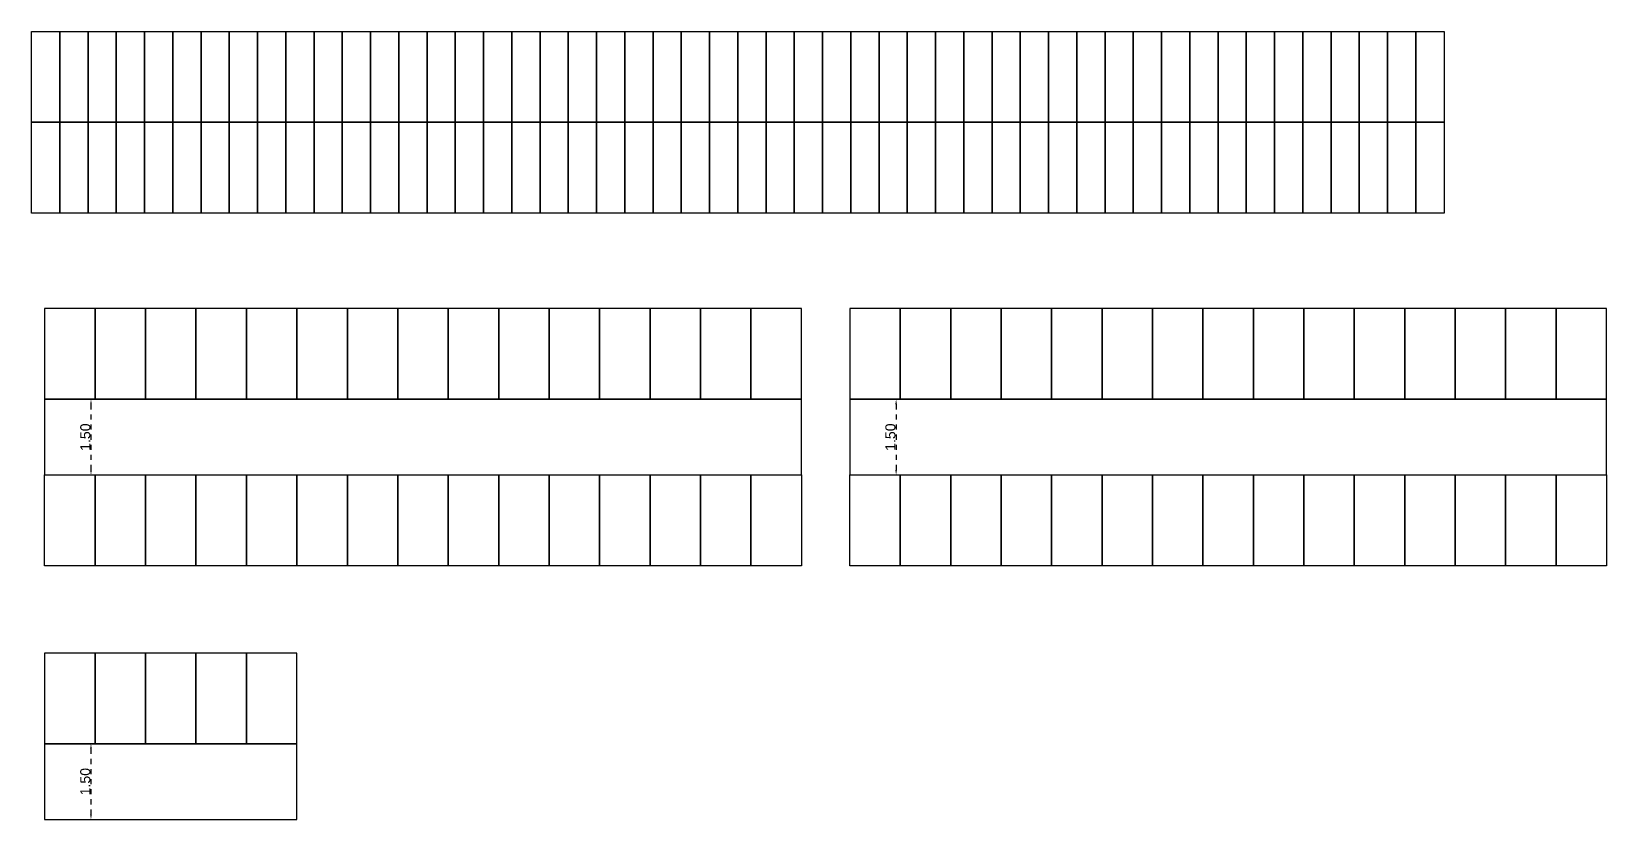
# Model space of a CAD drawing. Header units: metres. Extents: x -1744 to -758, y -4183 to -3914.
# Drawn here: x -1555.07 to -1523.85, y -4025.44 to -4009.81 of the extents above; entities that cross this region are included whole.
import ezdxf

# ---------------------------------------------------------------- set-up
doc = ezdxf.new("R2010")
doc.units = ezdxf.units.M
doc.header["$PDMODE"] = 3
doc.linetypes.add('DOT2', pattern=[0.125, 0, -0.125])
for name, color, linetype in [('CYCLE_PARKING', 250, 'Continuous'), ('TWO_WHEELER_DRIVE_WAY', 6, 'Continuous'), ('TWO_WHEELER_PARKING', 2, 'Continuous')]:
    doc.layers.add(name, color=color, linetype=linetype)
doc.styles.add('CORPORATION', font='arial.ttf')
doc.dimstyles.new('Dim-outter', dxfattribs={"dimtxt": 1, "dimasz": 1, "dimexe": 0, "dimexo": 0, "dimgap": 1, "dimtad": 1, "dimlfac": -1, "dimzin": 3, "dimdsep": 46, "dimtxsty": 'CORPORATION', "dimblk": 'ARCHTICK', "dimcen": 0.125, "dimclrd": 8, "dimclre": 8, "dimclrt": 256, "dimazin": 0, "dimtfac": 0.5, "dimtix": 1, "dimtmove": 2, "dimatfit": 3, "dimfxl": 0, "dimtolj": 1, "dimtzin": 0, "dimarcsym": 0})

# ---------------------------------------------------------------- blocks, each defined once
blk = doc.blocks.new('*D587')
at = {"layer": 'DEFPOINTS', "color": 0, "ltscale": 0.1}
for p in [(-1554.81, -4017.107), (-1554.81, -4018.607), (-1553.891, -4018.607)]:
    blk.add_point(p, dxfattribs=at)
at = {"layer": 'TWO_WHEELER_DRIVE_WAY', "linetype": 'DOT2', "lineweight": -2, "ltscale": 0.1}
for p, q in [((-1554.81, -4017.107), (-1553.891, -4017.107)), ((-1553.891, -4017.207), (-1553.891, -4018.507)), ((-1554.81, -4018.607), (-1553.891, -4018.607))]:
    blk.add_line(p, q, dxfattribs=at)
at = {"layer": 'TWO_WHEELER_DRIVE_WAY', "ltscale": 0.1}
for points in [[(-1553.908, -4017.207), (-1553.875, -4017.207), (-1553.891, -4017.107)], [(-1553.908, -4018.507), (-1553.875, -4018.507), (-1553.891, -4018.607)]]:
    blk.add_solid(points, dxfattribs=at)
at = {"layer": 'TWO_WHEELER_DRIVE_WAY', "ltscale": 0.1, "insert": (-1554.003, -4017.857), "char_height": 0.2, "attachment_point": 5, "rotation": 90, "style": 'CORPORATION'}
blk.add_mtext('\\A1;1.50', dxfattribs=at)
blk = doc.blocks.new('*D588')
at = {"layer": 'DEFPOINTS', "color": 0, "ltscale": 0.1}
for p in [(-1538.851, -4017.107), (-1538.851, -4018.607), (-1537.932, -4018.607)]:
    blk.add_point(p, dxfattribs=at)
at = {"layer": 'TWO_WHEELER_DRIVE_WAY', "linetype": 'DOT2', "lineweight": -2, "ltscale": 0.1}
for p, q in [((-1538.851, -4017.107), (-1537.932, -4017.107)), ((-1537.932, -4017.207), (-1537.932, -4018.507)), ((-1538.851, -4018.607), (-1537.932, -4018.607))]:
    blk.add_line(p, q, dxfattribs=at)
at = {"layer": 'TWO_WHEELER_DRIVE_WAY', "ltscale": 0.1}
for points in [[(-1537.949, -4017.207), (-1537.915, -4017.207), (-1537.932, -4017.107)], [(-1537.949, -4018.507), (-1537.915, -4018.507), (-1537.932, -4018.607)]]:
    blk.add_solid(points, dxfattribs=at)
at = {"layer": 'TWO_WHEELER_DRIVE_WAY', "ltscale": 0.1, "insert": (-1538.044, -4017.857), "char_height": 0.2, "attachment_point": 5, "rotation": 90, "style": 'CORPORATION'}
blk.add_mtext('\\A1;1.50', dxfattribs=at)
blk = doc.blocks.new('*D572')
at = {"layer": 'DEFPOINTS', "color": 0, "ltscale": 0.1}
for p in [(-1554.81, -4023.937), (-1554.81, -4025.437), (-1553.891, -4025.437)]:
    blk.add_point(p, dxfattribs=at)
at = {"layer": 'TWO_WHEELER_DRIVE_WAY', "linetype": 'DOT2', "lineweight": -2, "ltscale": 0.1}
for p, q in [((-1554.81, -4023.937), (-1553.891, -4023.937)), ((-1553.891, -4024.037), (-1553.891, -4025.337)), ((-1554.81, -4025.437), (-1553.891, -4025.437))]:
    blk.add_line(p, q, dxfattribs=at)
at = {"layer": 'TWO_WHEELER_DRIVE_WAY', "ltscale": 0.1}
for points in [[(-1553.908, -4024.037), (-1553.875, -4024.037), (-1553.891, -4023.937)], [(-1553.908, -4025.337), (-1553.875, -4025.337), (-1553.891, -4025.437)]]:
    blk.add_solid(points, dxfattribs=at)
at = {"layer": 'TWO_WHEELER_DRIVE_WAY', "ltscale": 0.1, "insert": (-1554.003, -4024.687), "char_height": 0.2, "attachment_point": 5, "rotation": 90, "style": 'CORPORATION'}
blk.add_mtext('\\A1;1.50', dxfattribs=at)

msp = doc.modelspace()

# ---------------------------------------------------------------- linework, layer by layer
at = {"layer": 'CYCLE_PARKING', "color": 250}
for points in [[(-1554.51037, -4011.61487), (-1555.07037, -4011.61487), (-1555.07037, -4009.81487), (-1554.51037, -4009.81487)], [(-1553.95037, -4011.61487), (-1554.51037, -4011.61487), (-1554.51037, -4009.81487), (-1553.95037, -4009.81487)], [(-1553.39037, -4011.61487), (-1553.95037, -4011.61487), (-1553.95037, -4009.81487), (-1553.39037, -4009.81487)], [(-1552.83037, -4011.61487), (-1553.39037, -4011.61487), (-1553.39037, -4009.81487), (-1552.83037, -4009.81487)], [(-1552.27037, -4011.61487), (-1552.83037, -4011.61487), (-1552.83037, -4009.81487), (-1552.27037, -4009.81487)], [(-1551.71037, -4011.61487), (-1552.27037, -4011.61487), (-1552.27037, -4009.81487), (-1551.71037, -4009.81487)], [(-1551.15037, -4011.61487), (-1551.71037, -4011.61487), (-1551.71037, -4009.81487), (-1551.15037, -4009.81487)], [(-1550.59037, -4011.61487), (-1551.15037, -4011.61487), (-1551.15037, -4009.81487), (-1550.59037, -4009.81487)], [(-1550.03037, -4011.61487), (-1550.59037, -4011.61487), (-1550.59037, -4009.81487), (-1550.03037, -4009.81487)], [(-1549.47037, -4011.61487), (-1550.03037, -4011.61487), (-1550.03037, -4009.81487), (-1549.47037, -4009.81487)], [(-1548.91037, -4011.61487), (-1549.47037, -4011.61487), (-1549.47037, -4009.81487), (-1548.91037, -4009.81487)], [(-1548.35037, -4011.61487), (-1548.91037, -4011.61487), (-1548.91037, -4009.81487), (-1548.35037, -4009.81487)], [(-1547.79037, -4011.61487), (-1548.35037, -4011.61487), (-1548.35037, -4009.81487), (-1547.79037, -4009.81487)], [(-1547.23037, -4011.61487), (-1547.79037, -4011.61487), (-1547.79037, -4009.81487), (-1547.23037, -4009.81487)], [(-1546.67037, -4011.61487), (-1547.23037, -4011.61487), (-1547.23037, -4009.81487), (-1546.67037, -4009.81487)], [(-1546.11037, -4011.61487), (-1546.67037, -4011.61487), (-1546.67037, -4009.81487), (-1546.11037, -4009.81487)], [(-1545.55037, -4011.61487), (-1546.11037, -4011.61487), (-1546.11037, -4009.81487), (-1545.55037, -4009.81487)], [(-1544.99037, -4011.61487), (-1545.55037, -4011.61487), (-1545.55037, -4009.81487), (-1544.99037, -4009.81487)], [(-1544.43037, -4011.61487), (-1544.99037, -4011.61487), (-1544.99037, -4009.81487), (-1544.43037, -4009.81487)], [(-1543.87037, -4011.61487), (-1544.43037, -4011.61487), (-1544.43037, -4009.81487), (-1543.87037, -4009.81487)], [(-1543.31037, -4011.61487), (-1543.87037, -4011.61487), (-1543.87037, -4009.81487), (-1543.31037, -4009.81487)], [(-1542.75037, -4011.61487), (-1543.31037, -4011.61487), (-1543.31037, -4009.81487), (-1542.75037, -4009.81487)], [(-1542.19037, -4011.61487), (-1542.75037, -4011.61487), (-1542.75037, -4009.81487), (-1542.19037, -4009.81487)], [(-1541.63037, -4011.61487), (-1542.19037, -4011.61487), (-1542.19037, -4009.81487), (-1541.63037, -4009.81487)], [(-1541.07037, -4011.61487), (-1541.63037, -4011.61487), (-1541.63037, -4009.81487), (-1541.07037, -4009.81487)], [(-1540.51037, -4011.61487), (-1541.07037, -4011.61487), (-1541.07037, -4009.81487), (-1540.51037, -4009.81487)], [(-1539.95037, -4011.61487), (-1540.51037, -4011.61487), (-1540.51037, -4009.81487), (-1539.95037, -4009.81487)], [(-1539.39037, -4011.61487), (-1539.95037, -4011.61487), (-1539.95037, -4009.81487), (-1539.39037, -4009.81487)], [(-1538.83037, -4011.61487), (-1539.39037, -4011.61487), (-1539.39037, -4009.81487), (-1538.83037, -4009.81487)], [(-1538.27037, -4011.61487), (-1538.83037, -4011.61487), (-1538.83037, -4009.81487), (-1538.27037, -4009.81487)], [(-1537.71037, -4011.61487), (-1538.27037, -4011.61487), (-1538.27037, -4009.81487), (-1537.71037, -4009.81487)], [(-1537.15037, -4011.61487), (-1537.71037, -4011.61487), (-1537.71037, -4009.81487), (-1537.15037, -4009.81487)], [(-1536.59037, -4011.61487), (-1537.15037, -4011.61487), (-1537.15037, -4009.81487), (-1536.59037, -4009.81487)], [(-1536.03037, -4011.61487), (-1536.59037, -4011.61487), (-1536.59037, -4009.81487), (-1536.03037, -4009.81487)], [(-1535.47037, -4011.61487), (-1536.03037, -4011.61487), (-1536.03037, -4009.81487), (-1535.47037, -4009.81487)], [(-1534.91037, -4011.61487), (-1535.47037, -4011.61487), (-1535.47037, -4009.81487), (-1534.91037, -4009.81487)], [(-1534.35037, -4011.61487), (-1534.91037, -4011.61487), (-1534.91037, -4009.81487), (-1534.35037, -4009.81487)], [(-1533.79037, -4011.61487), (-1534.35037, -4011.61487), (-1534.35037, -4009.81487), (-1533.79037, -4009.81487)], [(-1533.23037, -4011.61487), (-1533.79037, -4011.61487), (-1533.79037, -4009.81487), (-1533.23037, -4009.81487)], [(-1532.67037, -4011.61487), (-1533.23037, -4011.61487), (-1533.23037, -4009.81487), (-1532.67037, -4009.81487)], [(-1532.11037, -4011.61487), (-1532.67037, -4011.61487), (-1532.67037, -4009.81487), (-1532.11037, -4009.81487)], [(-1531.55037, -4011.61487), (-1532.11037, -4011.61487), (-1532.11037, -4009.81487), (-1531.55037, -4009.81487)], [(-1530.99037, -4011.61487), (-1531.55037, -4011.61487), (-1531.55037, -4009.81487), (-1530.99037, -4009.81487)], [(-1530.43037, -4011.61487), (-1530.99037, -4011.61487), (-1530.99037, -4009.81487), (-1530.43037, -4009.81487)], [(-1529.87037, -4011.61487), (-1530.43037, -4011.61487), (-1530.43037, -4009.81487), (-1529.87037, -4009.81487)], [(-1529.31037, -4011.61487), (-1529.87037, -4011.61487), (-1529.87037, -4009.81487), (-1529.31037, -4009.81487)], [(-1528.75037, -4011.61487), (-1529.31037, -4011.61487), (-1529.31037, -4009.81487), (-1528.75037, -4009.81487)], [(-1528.19037, -4011.61487), (-1528.75037, -4011.61487), (-1528.75037, -4009.81487), (-1528.19037, -4009.81487)], [(-1527.63037, -4011.61487), (-1528.19037, -4011.61487), (-1528.19037, -4009.81487), (-1527.63037, -4009.81487)], [(-1527.07037, -4011.61487), (-1527.63037, -4011.61487), (-1527.63037, -4009.81487), (-1527.07037, -4009.81487)], [(-1554.51037, -4013.41487), (-1555.07037, -4013.41487), (-1555.07037, -4011.61487), (-1554.51037, -4011.61487)], [(-1553.95037, -4013.41487), (-1554.51037, -4013.41487), (-1554.51037, -4011.61487), (-1553.95037, -4011.61487)], [(-1553.39037, -4013.41487), (-1553.95037, -4013.41487), (-1553.95037, -4011.61487), (-1553.39037, -4011.61487)], [(-1552.83037, -4013.41487), (-1553.39037, -4013.41487), (-1553.39037, -4011.61487), (-1552.83037, -4011.61487)], [(-1552.27037, -4013.41487), (-1552.83037, -4013.41487), (-1552.83037, -4011.61487), (-1552.27037, -4011.61487)], [(-1551.71037, -4013.41487), (-1552.27037, -4013.41487), (-1552.27037, -4011.61487), (-1551.71037, -4011.61487)], [(-1551.15037, -4013.41487), (-1551.71037, -4013.41487), (-1551.71037, -4011.61487), (-1551.15037, -4011.61487)], [(-1550.59037, -4013.41487), (-1551.15037, -4013.41487), (-1551.15037, -4011.61487), (-1550.59037, -4011.61487)], [(-1550.03037, -4013.41487), (-1550.59037, -4013.41487), (-1550.59037, -4011.61487), (-1550.03037, -4011.61487)], [(-1549.47037, -4013.41487), (-1550.03037, -4013.41487), (-1550.03037, -4011.61487), (-1549.47037, -4011.61487)], [(-1548.91037, -4013.41487), (-1549.47037, -4013.41487), (-1549.47037, -4011.61487), (-1548.91037, -4011.61487)], [(-1548.35037, -4013.41487), (-1548.91037, -4013.41487), (-1548.91037, -4011.61487), (-1548.35037, -4011.61487)], [(-1547.79037, -4013.41487), (-1548.35037, -4013.41487), (-1548.35037, -4011.61487), (-1547.79037, -4011.61487)], [(-1547.23037, -4013.41487), (-1547.79037, -4013.41487), (-1547.79037, -4011.61487), (-1547.23037, -4011.61487)], [(-1546.67037, -4013.41487), (-1547.23037, -4013.41487), (-1547.23037, -4011.61487), (-1546.67037, -4011.61487)], [(-1546.11037, -4013.41487), (-1546.67037, -4013.41487), (-1546.67037, -4011.61487), (-1546.11037, -4011.61487)], [(-1545.55037, -4013.41487), (-1546.11037, -4013.41487), (-1546.11037, -4011.61487), (-1545.55037, -4011.61487)], [(-1544.99037, -4013.41487), (-1545.55037, -4013.41487), (-1545.55037, -4011.61487), (-1544.99037, -4011.61487)], [(-1544.43037, -4013.41487), (-1544.99037, -4013.41487), (-1544.99037, -4011.61487), (-1544.43037, -4011.61487)], [(-1543.87037, -4013.41487), (-1544.43037, -4013.41487), (-1544.43037, -4011.61487), (-1543.87037, -4011.61487)], [(-1543.31037, -4013.41487), (-1543.87037, -4013.41487), (-1543.87037, -4011.61487), (-1543.31037, -4011.61487)], [(-1542.75037, -4013.41487), (-1543.31037, -4013.41487), (-1543.31037, -4011.61487), (-1542.75037, -4011.61487)], [(-1542.19037, -4013.41487), (-1542.75037, -4013.41487), (-1542.75037, -4011.61487), (-1542.19037, -4011.61487)], [(-1541.63037, -4013.41487), (-1542.19037, -4013.41487), (-1542.19037, -4011.61487), (-1541.63037, -4011.61487)], [(-1541.07037, -4013.41487), (-1541.63037, -4013.41487), (-1541.63037, -4011.61487), (-1541.07037, -4011.61487)], [(-1540.51037, -4013.41487), (-1541.07037, -4013.41487), (-1541.07037, -4011.61487), (-1540.51037, -4011.61487)], [(-1539.95037, -4013.41487), (-1540.51037, -4013.41487), (-1540.51037, -4011.61487), (-1539.95037, -4011.61487)], [(-1539.39037, -4013.41487), (-1539.95037, -4013.41487), (-1539.95037, -4011.61487), (-1539.39037, -4011.61487)], [(-1538.83037, -4013.41487), (-1539.39037, -4013.41487), (-1539.39037, -4011.61487), (-1538.83037, -4011.61487)], [(-1538.27037, -4013.41487), (-1538.83037, -4013.41487), (-1538.83037, -4011.61487), (-1538.27037, -4011.61487)], [(-1537.71037, -4013.41487), (-1538.27037, -4013.41487), (-1538.27037, -4011.61487), (-1537.71037, -4011.61487)], [(-1537.15037, -4013.41487), (-1537.71037, -4013.41487), (-1537.71037, -4011.61487), (-1537.15037, -4011.61487)], [(-1536.59037, -4013.41487), (-1537.15037, -4013.41487), (-1537.15037, -4011.61487), (-1536.59037, -4011.61487)], [(-1536.03037, -4013.41487), (-1536.59037, -4013.41487), (-1536.59037, -4011.61487), (-1536.03037, -4011.61487)], [(-1535.47037, -4013.41487), (-1536.03037, -4013.41487), (-1536.03037, -4011.61487), (-1535.47037, -4011.61487)], [(-1534.91037, -4013.41487), (-1535.47037, -4013.41487), (-1535.47037, -4011.61487), (-1534.91037, -4011.61487)], [(-1534.35037, -4013.41487), (-1534.91037, -4013.41487), (-1534.91037, -4011.61487), (-1534.35037, -4011.61487)], [(-1533.79037, -4013.41487), (-1534.35037, -4013.41487), (-1534.35037, -4011.61487), (-1533.79037, -4011.61487)], [(-1533.23037, -4013.41487), (-1533.79037, -4013.41487), (-1533.79037, -4011.61487), (-1533.23037, -4011.61487)], [(-1532.67037, -4013.41487), (-1533.23037, -4013.41487), (-1533.23037, -4011.61487), (-1532.67037, -4011.61487)], [(-1532.11037, -4013.41487), (-1532.67037, -4013.41487), (-1532.67037, -4011.61487), (-1532.11037, -4011.61487)], [(-1531.55037, -4013.41487), (-1532.11037, -4013.41487), (-1532.11037, -4011.61487), (-1531.55037, -4011.61487)], [(-1530.99037, -4013.41487), (-1531.55037, -4013.41487), (-1531.55037, -4011.61487), (-1530.99037, -4011.61487)], [(-1530.43037, -4013.41487), (-1530.99037, -4013.41487), (-1530.99037, -4011.61487), (-1530.43037, -4011.61487)], [(-1529.87037, -4013.41487), (-1530.43037, -4013.41487), (-1530.43037, -4011.61487), (-1529.87037, -4011.61487)], [(-1529.31037, -4013.41487), (-1529.87037, -4013.41487), (-1529.87037, -4011.61487), (-1529.31037, -4011.61487)], [(-1528.75037, -4013.41487), (-1529.31037, -4013.41487), (-1529.31037, -4011.61487), (-1528.75037, -4011.61487)], [(-1528.19037, -4013.41487), (-1528.75037, -4013.41487), (-1528.75037, -4011.61487), (-1528.19037, -4011.61487)], [(-1527.63037, -4013.41487), (-1528.19037, -4013.41487), (-1528.19037, -4011.61487), (-1527.63037, -4011.61487)], [(-1527.07037, -4013.41487), (-1527.63037, -4013.41487), (-1527.63037, -4011.61487), (-1527.07037, -4011.61487)]]:
    msp.add_lwpolyline(points, close=True, dxfattribs=at)
at = {"layer": 'TWO_WHEELER_DRIVE_WAY', "color": 6}
for points in [[(-1554.80973, -4018.60713), (-1539.80973, -4018.60713), (-1539.80973, -4017.10713), (-1554.80973, -4017.10713)], [(-1538.85054, -4018.60713), (-1523.85054, -4018.60713), (-1523.85054, -4017.10713), (-1538.85054, -4017.10713)], [(-1554.80973, -4025.43738), (-1549.80973, -4025.43738), (-1549.80973, -4023.93738), (-1554.80973, -4023.93738)]]:
    msp.add_lwpolyline(points, close=True, dxfattribs=at)
at = {"layer": 'TWO_WHEELER_PARKING', "color": 2}
for points in [[(-1554.80973, -4017.10713), (-1553.80973, -4017.10713), (-1553.80973, -4015.30713), (-1554.80973, -4015.30713)], [(-1553.80973, -4017.10713), (-1552.80973, -4017.10713), (-1552.80973, -4015.30713), (-1553.80973, -4015.30713)], [(-1552.80973, -4017.10713), (-1551.80973, -4017.10713), (-1551.80973, -4015.30713), (-1552.80973, -4015.30713)], [(-1551.80973, -4017.10713), (-1550.80973, -4017.10713), (-1550.80973, -4015.30713), (-1551.80973, -4015.30713)], [(-1550.80973, -4017.10713), (-1549.80973, -4017.10713), (-1549.80973, -4015.30713), (-1550.80973, -4015.30713)], [(-1549.80973, -4017.10713), (-1548.80973, -4017.10713), (-1548.80973, -4015.30713), (-1549.80973, -4015.30713)], [(-1548.80973, -4017.10713), (-1547.80973, -4017.10713), (-1547.80973, -4015.30713), (-1548.80973, -4015.30713)], [(-1547.80973, -4017.10713), (-1546.80973, -4017.10713), (-1546.80973, -4015.30713), (-1547.80973, -4015.30713)], [(-1546.80973, -4017.10713), (-1545.80973, -4017.10713), (-1545.80973, -4015.30713), (-1546.80973, -4015.30713)], [(-1545.80973, -4017.10713), (-1544.80973, -4017.10713), (-1544.80973, -4015.30713), (-1545.80973, -4015.30713)], [(-1544.80973, -4017.10713), (-1543.80973, -4017.10713), (-1543.80973, -4015.30713), (-1544.80973, -4015.30713)], [(-1543.80973, -4017.10713), (-1542.80973, -4017.10713), (-1542.80973, -4015.30713), (-1543.80973, -4015.30713)], [(-1542.80973, -4017.10713), (-1541.80973, -4017.10713), (-1541.80973, -4015.30713), (-1542.80973, -4015.30713)], [(-1541.80973, -4017.10713), (-1540.80973, -4017.10713), (-1540.80973, -4015.30713), (-1541.80973, -4015.30713)], [(-1540.80973, -4017.10713), (-1539.80973, -4017.10713), (-1539.80973, -4015.30713), (-1540.80973, -4015.30713)], [(-1538.85054, -4017.10713), (-1537.85054, -4017.10713), (-1537.85054, -4015.30713), (-1538.85054, -4015.30713)], [(-1537.85054, -4017.10713), (-1536.85054, -4017.10713), (-1536.85054, -4015.30713), (-1537.85054, -4015.30713)], [(-1536.85054, -4017.10713), (-1535.85054, -4017.10713), (-1535.85054, -4015.30713), (-1536.85054, -4015.30713)], [(-1535.85054, -4017.10713), (-1534.85054, -4017.10713), (-1534.85054, -4015.30713), (-1535.85054, -4015.30713)], [(-1534.85054, -4017.10713), (-1533.85054, -4017.10713), (-1533.85054, -4015.30713), (-1534.85054, -4015.30713)], [(-1533.85054, -4017.10713), (-1532.85054, -4017.10713), (-1532.85054, -4015.30713), (-1533.85054, -4015.30713)], [(-1532.85054, -4017.10713), (-1531.85054, -4017.10713), (-1531.85054, -4015.30713), (-1532.85054, -4015.30713)], [(-1531.85054, -4017.10713), (-1530.85054, -4017.10713), (-1530.85054, -4015.30713), (-1531.85054, -4015.30713)], [(-1530.85054, -4017.10713), (-1529.85054, -4017.10713), (-1529.85054, -4015.30713), (-1530.85054, -4015.30713)], [(-1529.85054, -4017.10713), (-1528.85054, -4017.10713), (-1528.85054, -4015.30713), (-1529.85054, -4015.30713)], [(-1528.85054, -4017.10713), (-1527.85054, -4017.10713), (-1527.85054, -4015.30713), (-1528.85054, -4015.30713)], [(-1527.85054, -4017.10713), (-1526.85054, -4017.10713), (-1526.85054, -4015.30713), (-1527.85054, -4015.30713)], [(-1526.85054, -4017.10713), (-1525.85054, -4017.10713), (-1525.85054, -4015.30713), (-1526.85054, -4015.30713)], [(-1525.85054, -4017.10713), (-1524.85054, -4017.10713), (-1524.85054, -4015.30713), (-1525.85054, -4015.30713)], [(-1524.85054, -4017.10713), (-1523.85054, -4017.10713), (-1523.85054, -4015.30713), (-1524.85054, -4015.30713)], [(-1554.80973, -4018.60713), (-1553.80973, -4018.60713), (-1553.80973, -4020.40713), (-1554.80973, -4020.40713)], [(-1553.80973, -4018.60713), (-1552.80973, -4018.60713), (-1552.80973, -4020.40713), (-1553.80973, -4020.40713)], [(-1552.80973, -4018.60713), (-1551.80973, -4018.60713), (-1551.80973, -4020.40713), (-1552.80973, -4020.40713)], [(-1551.80973, -4018.60713), (-1550.80973, -4018.60713), (-1550.80973, -4020.40713), (-1551.80973, -4020.40713)], [(-1550.80973, -4018.60713), (-1549.80973, -4018.60713), (-1549.80973, -4020.40713), (-1550.80973, -4020.40713)], [(-1549.80973, -4018.60713), (-1548.80973, -4018.60713), (-1548.80973, -4020.40713), (-1549.80973, -4020.40713)], [(-1548.80973, -4018.60713), (-1547.80973, -4018.60713), (-1547.80973, -4020.40713), (-1548.80973, -4020.40713)], [(-1547.80973, -4018.60713), (-1546.80973, -4018.60713), (-1546.80973, -4020.40713), (-1547.80973, -4020.40713)], [(-1546.80973, -4018.60713), (-1545.80973, -4018.60713), (-1545.80973, -4020.40713), (-1546.80973, -4020.40713)], [(-1545.80973, -4018.60713), (-1544.80973, -4018.60713), (-1544.80973, -4020.40713), (-1545.80973, -4020.40713)], [(-1544.80973, -4018.60713), (-1543.80973, -4018.60713), (-1543.80973, -4020.40713), (-1544.80973, -4020.40713)], [(-1543.80973, -4018.60713), (-1542.80973, -4018.60713), (-1542.80973, -4020.40713), (-1543.80973, -4020.40713)], [(-1542.80973, -4018.60713), (-1541.80973, -4018.60713), (-1541.80973, -4020.40713), (-1542.80973, -4020.40713)], [(-1541.80973, -4018.60713), (-1540.80973, -4018.60713), (-1540.80973, -4020.40713), (-1541.80973, -4020.40713)], [(-1540.80973, -4018.60713), (-1539.80973, -4018.60713), (-1539.80973, -4020.40713), (-1540.80973, -4020.40713)], [(-1538.85054, -4018.60713), (-1537.85054, -4018.60713), (-1537.85054, -4020.40713), (-1538.85054, -4020.40713)], [(-1537.85054, -4018.60713), (-1536.85054, -4018.60713), (-1536.85054, -4020.40713), (-1537.85054, -4020.40713)], [(-1536.85054, -4018.60713), (-1535.85054, -4018.60713), (-1535.85054, -4020.40713), (-1536.85054, -4020.40713)], [(-1535.85054, -4018.60713), (-1534.85054, -4018.60713), (-1534.85054, -4020.40713), (-1535.85054, -4020.40713)], [(-1534.85054, -4018.60713), (-1533.85054, -4018.60713), (-1533.85054, -4020.40713), (-1534.85054, -4020.40713)], [(-1533.85054, -4018.60713), (-1532.85054, -4018.60713), (-1532.85054, -4020.40713), (-1533.85054, -4020.40713)], [(-1532.85054, -4018.60713), (-1531.85054, -4018.60713), (-1531.85054, -4020.40713), (-1532.85054, -4020.40713)], [(-1531.85054, -4018.60713), (-1530.85054, -4018.60713), (-1530.85054, -4020.40713), (-1531.85054, -4020.40713)], [(-1530.85054, -4018.60713), (-1529.85054, -4018.60713), (-1529.85054, -4020.40713), (-1530.85054, -4020.40713)], [(-1529.85054, -4018.60713), (-1528.85054, -4018.60713), (-1528.85054, -4020.40713), (-1529.85054, -4020.40713)], [(-1528.85054, -4018.60713), (-1527.85054, -4018.60713), (-1527.85054, -4020.40713), (-1528.85054, -4020.40713)], [(-1527.85054, -4018.60713), (-1526.85054, -4018.60713), (-1526.85054, -4020.40713), (-1527.85054, -4020.40713)], [(-1526.85054, -4018.60713), (-1525.85054, -4018.60713), (-1525.85054, -4020.40713), (-1526.85054, -4020.40713)], [(-1525.85054, -4018.60713), (-1524.85054, -4018.60713), (-1524.85054, -4020.40713), (-1525.85054, -4020.40713)], [(-1524.85054, -4018.60713), (-1523.85054, -4018.60713), (-1523.85054, -4020.40713), (-1524.85054, -4020.40713)], [(-1554.80973, -4023.93738), (-1553.80973, -4023.93738), (-1553.80973, -4022.13738), (-1554.80973, -4022.13738)], [(-1553.80973, -4023.93738), (-1552.80973, -4023.93738), (-1552.80973, -4022.13738), (-1553.80973, -4022.13738)], [(-1552.80973, -4023.93738), (-1551.80973, -4023.93738), (-1551.80973, -4022.13738), (-1552.80973, -4022.13738)], [(-1551.80973, -4023.93738), (-1550.80973, -4023.93738), (-1550.80973, -4022.13738), (-1551.80973, -4022.13738)], [(-1550.80973, -4023.93738), (-1549.80973, -4023.93738), (-1549.80973, -4022.13738), (-1550.80973, -4022.13738)]]:
    msp.add_lwpolyline(points, close=True, dxfattribs=at)

# ---------------------------------------------------------------- dimensions: what is measured, and where the dimension line sits
at = {"layer": 'TWO_WHEELER_DRIVE_WAY', "color": 6, "ltscale": 0.1}
for base, p1, p2, picture, middle in [((-1553.89129, -4018.60713), (-1554.80973, -4017.10713), (-1554.80973, -4018.60713), '*D587', (-1554.00341, -4017.85713)), ((-1537.9321, -4018.60713), (-1538.85054, -4017.10713), (-1538.85054, -4018.60713), '*D588', (-1538.04421, -4017.85713)), ((-1553.89129, -4025.43738), (-1554.80973, -4023.93738), (-1554.80973, -4025.43738), '*D572', (-1554.00341, -4024.68738))]:
    dim = msp.add_linear_dim(base=base, p1=p1, p2=p2, angle=90, dimstyle='Dim-outter', override={"dimtxt": 0.2, "dimasz": 0.1, "dimgap": 0.01, "dimpost": '\\X', "dimsah": 1, "dimclrd": 256, "dimclre": 256}, dxfattribs=at)
    dim.commit()
    dim.dimension.update_dxf_attribs({"geometry": picture, "text_midpoint": middle})

doc.saveas('drawing.dxf')
